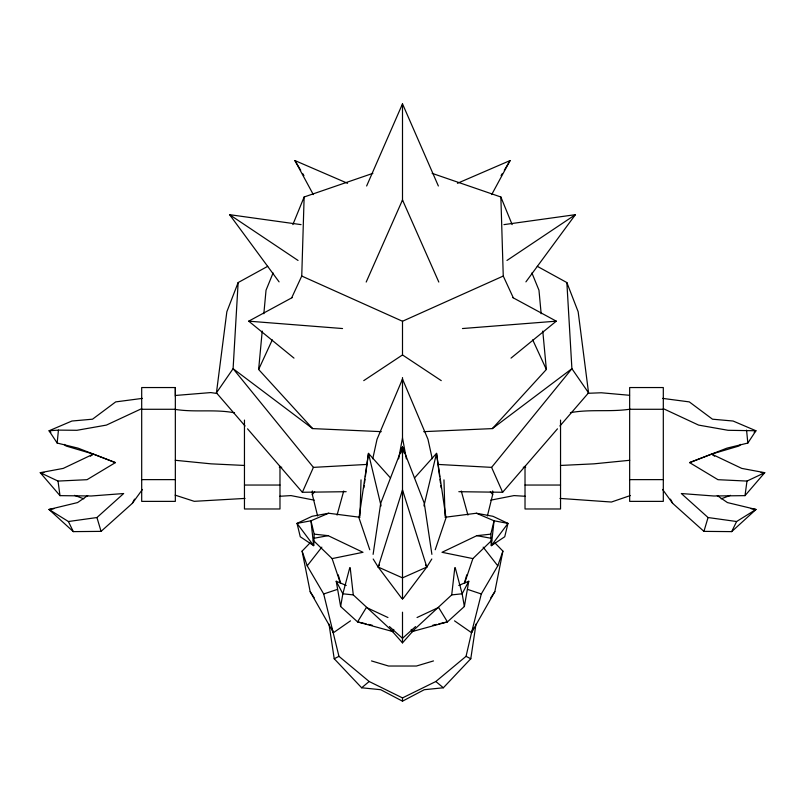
<?xml version="1.0" encoding="UTF-8"?>
<svg xmlns="http://www.w3.org/2000/svg" width="805" height="805" viewBox="0 0 805 805"><rect width="100%" height="100%" fill="white"/><g stroke="black" fill="none" stroke-linecap="round" stroke-linejoin="round"><path stroke-width="1.21" d="M175.339 387.547L175.339 501.374L141.69 501.374L141.69 387.547L175.339 387.547L175.339 396.211M279.979 466.306L279.979 508.981L244.458 508.981L244.458 420.079M475.986 624.117L470.784 658.752L443.344 687.782L424.295 689.704L402.5 701.165L402.5 697.915L369.163 681.503L338.955 656.337L323.701 593.979L307.218 565.835L302.096 551.113L309.965 543.003M413.076 630.919L402.5 642.853L402.5 612.192M402.5 599.403L402.5 446.976L424.285 503.246L431.893 554.353M398.616 458.86L402.5 437.88L402.5 379.034L427.978 439.299L432.245 458.79M402.5 200.968L402.5 103.835L438.363 185.995M560.542 420.079L560.542 508.981L525.021 508.981L525.021 466.306M663.31 479.629L663.31 387.547L629.661 387.547L629.661 501.374L663.31 501.374L663.31 479.629L629.661 479.629M359.996 516.025L361.032 479.871M291.752 297.689L301.744 276.045L304.139 196.994L372.876 173.347M328.611 513.238L310.951 520.795L314.192 534.148L313.668 545.669L300.265 536.754L297.025 523.391L312.038 516.307L328.611 513.238L359.966 517.273M267.723 266.314L238.139 282.565L233.098 368.69L216.444 392.84L245.082 425.986M381.288 431.651L312.652 428.602L258.636 369.475L262.219 331.086M263.839 313.749L266.032 290.223L273.096 272.955M115.397 462.613L93.33 454.09L63.243 468.399L40.25 472.686L58.02 481.078L87.031 479.689L115.397 462.613L77.984 448.123L57.165 443.052L58.433 430.112L76.958 430.293L106.411 425.09L141.569 408.699M411.204 629.389L412.13 631.573L451.716 594.905L454.795 567.817M216.444 392.84L226.839 311.776L238.139 282.565M363.89 487.78L364.212 485.314M364.544 482.859L365.037 479.176M365.359 476.711L368.469 453.366L390.546 478.019M717.275 495.568L727.428 502.572L756.006 509.464L736.595 521.519L708.058 517.535L681.332 493.535L713.763 495.991L745.007 495.639L746.98 481.078L764.75 472.686L741.757 468.399L711.67 454.09L689.593 462.613L717.969 479.689L746.98 481.078M373.107 554.353L380.715 503.246L402.5 446.976L404.13 453.004M414.132 630.567L412.13 631.573L447.429 621.903L464.374 606.497L468.772 581.25L458.759 585.426M393.796 629.389L392.87 631.573L357.571 621.903L340.626 606.497L342.86 593.788L349.752 567.767M402.5 697.915L435.837 681.503L466.045 656.337L471.529 632.69L494.834 591.675L502.904 551.113L495.035 543.003M372.755 458.79L377.022 439.299L402.5 379.034M423.933 505.932L436.531 453.366L414.454 478.019M476.389 513.238L492.962 516.307L507.975 523.391L504.735 536.754L491.332 545.669L490.809 534.148L494.049 520.795L476.389 513.238L445.034 517.273M487.387 515.985L492.68 494.572L492.68 490.939M454.513 620.846L471.529 632.69L481.299 593.979L497.782 565.835L502.904 551.113M400.87 453.004L402.5 446.976M337.064 515.079L343.715 491.03M464.384 583.122L466.779 574.83M751.125 508.73L756.006 509.464L731.695 531.622L703.932 531.37L708.058 517.535M401.765 598.417L378.179 567.062L402.5 489.923L426.821 567.062L403.235 598.417M435.223 549.745L446 517.887L436.531 453.366L439.641 476.711M464.606 583.182L472.887 558.6L491.664 540.447M471.529 632.69L473.26 628.182M292.849 224.615L304.139 196.994M366.637 185.995L402.5 103.835M366.195 282.052L402.5 199.972L438.805 282.052M346.17 491.694L302.368 492.278L313.407 467.373L367.362 464.405M258.636 369.475L272.301 339.851M731.695 531.622L736.595 521.519M87.725 495.568L77.572 502.572L48.994 509.464L73.305 531.622L101.068 531.37L132.372 503.306L134.526 499.14M468.772 581.25L462.14 593.788L464.374 606.497M491.694 194.589L510.088 160.557L457.441 183.299M431.812 559.012L426.821 567.062L402.5 577.869L378.179 567.062L379.457 564.899M501.072 175.651L502.36 173.498M504.292 170.268L510.088 160.557M490.809 597.783L494.834 591.675M689.593 462.613L727.016 448.123L747.835 443.052L755.935 430.766L733.093 421.025L712.475 419.194L689.311 401.896L662.636 398.384M132.372 503.306L142.435 489.44M525.917 281.871L575.394 214.673L503.94 224.625M307.218 565.835L321.839 547.148M317.613 515.985L312.32 494.572L314.664 491.674M437.638 464.405L491.593 467.373L571.902 368.69L566.861 282.565L537.277 266.314M745.007 495.639L764.75 472.686L761.057 472.545M458.83 491.694L502.632 492.278L557.463 428.834M559.918 425.986L588.556 392.84L578.161 311.776L566.861 282.565M423.712 431.651L492.348 428.602L546.364 369.475L542.781 331.086M415.541 626.592L402.5 638.335L389.459 626.592M53.875 508.73L48.994 509.464L68.405 521.519L96.942 517.535L123.668 493.535L91.237 495.991L59.993 495.639L40.25 472.686L43.943 472.545M740.751 444.4L738.96 446.01L711.67 454.09L714.639 456.204M754.144 432.366L755.935 430.766L728.042 430.293L698.589 425.09L663.431 408.699M329.014 624.117L334.216 658.752L361.656 687.782L369.163 681.503M511.014 358.114L556.285 321.165L512.624 297.508M492.348 428.602L571.902 368.69L588.556 392.84M90.361 456.194L93.33 454.09L66.04 446.01L64.249 444.4M302.096 551.113L310.167 591.675L333.471 632.69L350.487 620.846M506.959 260.458L575.394 214.673M363.749 380.634L402.5 354.945L402.5 321.255L301.744 276.045M293.986 358.114L248.715 321.165L292.376 297.508M334.216 658.752L338.955 656.337M490.809 534.148L476.872 535.657L442.005 552.3L472.887 558.6M417.05 617.526L438.604 607.453L447.429 621.903L438.886 623.845M402.5 321.255L503.256 276.045L500.861 196.994L432.124 173.347M721.169 498.828L730.487 495.347M630.275 495.568L611.438 502.028L559.998 498.416M323.701 593.979L337.406 589.391M433.493 660.925L416.447 666.027L388.553 666.027L371.507 660.925M432.778 625.233L436.441 624.398M313.336 540.447L332.113 558.6L362.995 552.3L328.128 535.657L314.192 534.148M490.778 500.157L514.023 495.588L525.202 496.272M313.92 538.283L328.128 535.657M142.364 398.384L115.689 401.896L92.525 419.194L71.907 421.025L49.065 430.766L57.165 443.052M570.393 412.673C590.186 408.98 610.14 412.2 630.033 409.192M587.731 393.303L601.295 392.77L629.53 395.285M451.716 594.905L462.14 593.788L455.248 567.767M629.711 460.289L593.939 463.841L560.451 465.461M175.55 395.456L210.769 392.578L217.159 393.504M462.462 328.541L556.285 321.165M58.433 430.112L49.065 430.766L50.856 432.366M245.002 498.416L194.226 501.324L175.138 495.135M279.798 496.272L290.977 495.588L314.222 500.157M523.25 467.252L525.725 467.131M141.69 409.282L175.339 409.282M629.661 409.282L663.31 409.282M141.69 479.629L175.339 479.629M244.458 485.043L279.979 485.043M525.021 485.043L560.542 485.043M244.549 465.461L211.061 463.841L175.289 460.289M279.275 467.131L281.75 467.252M175.047 409.363C194.951 412.623 214.714 408.98 234.527 412.824M248.715 321.165L342.538 328.541M361.656 687.782L380.705 689.704L402.5 701.165M390.868 630.567L392.87 631.573L353.284 594.905L342.86 593.788L336.228 581.25L346.241 585.426M279.083 281.871L229.606 214.673L301.06 224.625M476.872 535.657L491.08 538.283M366.114 623.845L357.571 621.903L366.396 607.453L387.95 617.526M368.559 624.398L372.222 625.233M467.594 589.391L481.299 593.979M74.513 495.347L83.831 498.828M313.306 194.589L294.912 160.557L347.559 183.299M466.045 656.337L470.784 658.752M402.5 354.945L441.251 380.634M229.606 214.673L298.041 260.458M312.652 428.602L233.098 368.69L313.407 467.373M435.837 681.503L443.344 687.782M662.565 489.44L672.628 503.306L703.932 531.37M391.924 630.919L402.5 642.853M247.538 428.834L302.368 492.278M490.336 491.674L492.68 494.572M483.161 547.148L497.782 565.835M310.167 591.675L314.192 597.783M373.188 559.012L378.179 567.062M294.912 160.557L300.708 170.268M302.64 173.498L303.928 175.651M425.543 564.899L426.821 567.062M670.474 499.14L672.628 503.306M68.405 521.519L73.305 531.622M503.256 276.045L513.248 297.689M532.699 339.851L546.364 369.475M491.593 467.373L502.632 492.278M500.861 196.994L512.151 224.615M531.904 272.955L538.968 290.223L541.161 313.749M331.741 628.182L333.471 632.69M369.777 549.745L359 517.887L368.469 453.366L381.067 505.932M332.113 558.6L340.394 583.182M96.942 517.535L101.068 531.37M338.221 574.83L340.616 583.122M461.285 491.03L467.936 515.079M402.5 437.88L406.384 458.86M336.228 581.25L340.626 606.497M58.02 481.078L59.993 495.639M439.963 479.176L440.456 482.859M440.778 485.314L441.11 487.78M350.205 567.817L353.284 594.905M746.567 430.112L747.835 443.052M443.968 479.871L445.004 516.025M402.5 377.555L402.5 380.051M312.32 490.939L312.32 494.572M494.049 520.795L491.332 545.669L507.975 523.391L494.049 520.795M310.951 520.795L297.025 523.391L313.668 545.669L310.951 520.795"/></g></svg>
